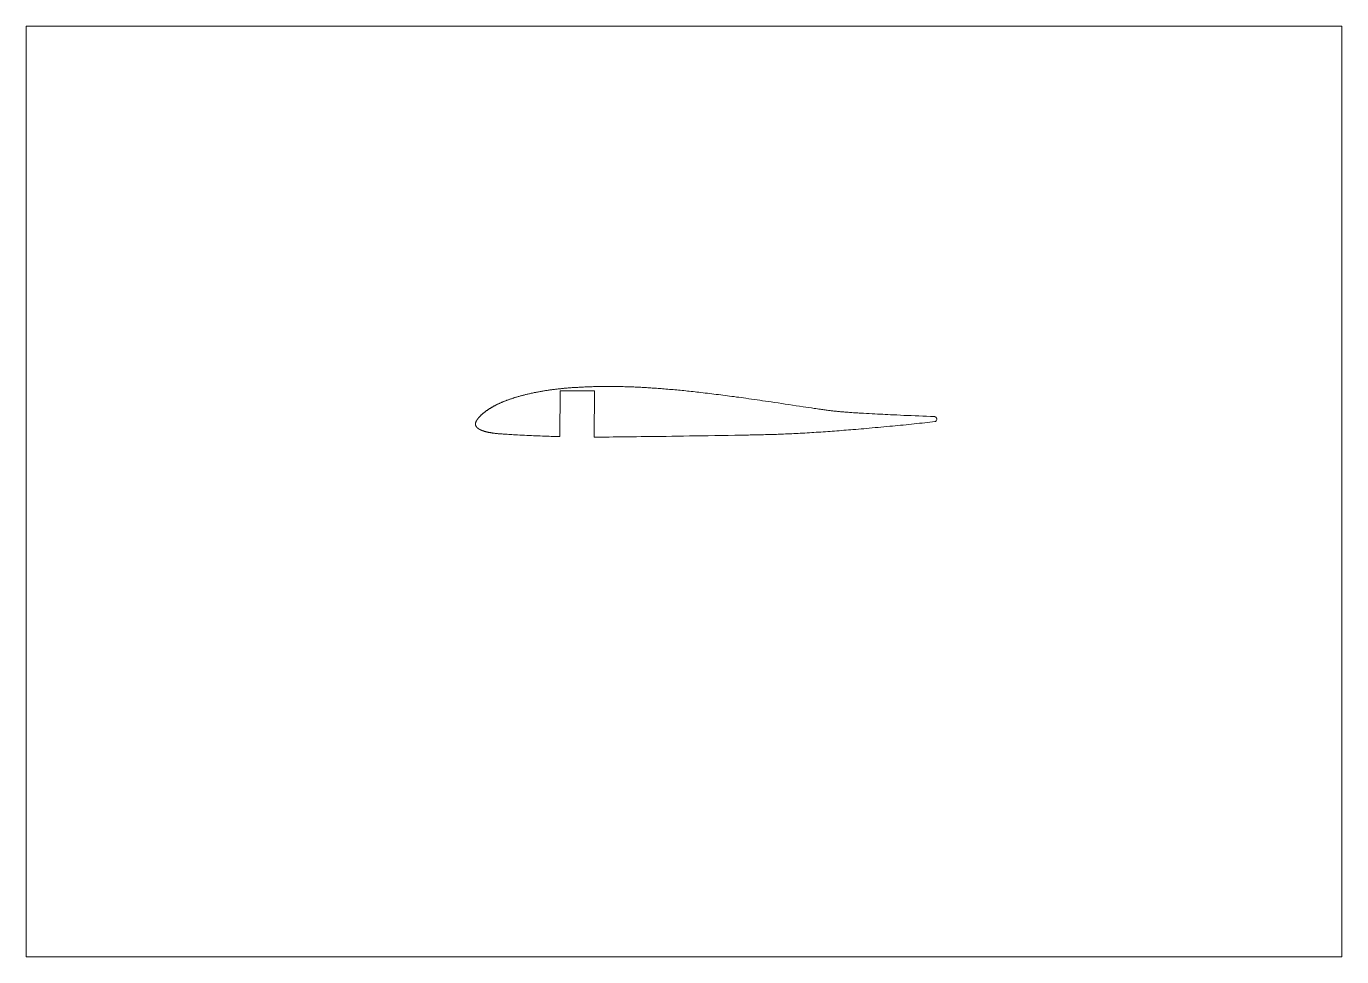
# Paper-space layout 'Sheet' of a CAD drawing. Header units: millimetres. Extents: x 0 to 297, y 0 to 210.
# The model-space entities are those that its viewports show. They can reach past a viewport. Long polylines and large blocks are cut down to what shows.
import ezdxf

# ---------------------------------------------------------------- set-up
doc = ezdxf.new("R2010")
doc.units = ezdxf.units.MM
doc.layers.add('Geometries', color=7, linetype='Continuous')

msp = doc.modelspace()

# ---------------------------------------------------------------- linework, layer by layer
at = {"layer": 'Geometries', "linetype": 'Continuous', "lineweight": 13}
for p, q in [((120.52, 127.73), (120.49, 117.38)), ((128.28, 127.73), (120.52, 127.73)), ((128.25, 117.29), (128.28, 127.73))]:
    msp.add_line(p, q, dxfattribs=at)
at = {"layer": 'Geometries', "linetype": 'Continuous', "lineweight": 13, "flags": 128}
for points in [[(205.02, 121.91), (204.15, 121.94), (203.28, 121.98), (202.41, 122.01), (201.54, 122.05), (200.67, 122.09), (199.8, 122.12), (198.98, 122.16), (198.16, 122.19), (197.35, 122.23), (196.53, 122.27), (195.71, 122.31), (195.12, 122.33), (194.54, 122.36), (193.95, 122.39), (193.37, 122.42), (192.78, 122.45), (192.2, 122.48), (191.61, 122.51), (190.97, 122.54), (190.33, 122.58), (189.68, 122.62), (189.04, 122.65), (188.4, 122.69), (188.07, 122.71), (187.74, 122.73), (187.42, 122.75), (187.09, 122.77), (186.76, 122.79), (186.43, 122.81), (186.11, 122.83), (185.85, 122.85), (185.59, 122.87), (185.34, 122.89), (185.08, 122.91), (184.82, 122.93), (184.56, 122.95), (184.31, 122.97), (184.08, 122.99), (183.86, 123.01), (183.63, 123.03), (183.41, 123.05), (183.19, 123.07), (182.96, 123.1), (182.74, 123.12), (182.51, 123.14), (182.31, 123.16), (182.11, 123.19), (181.91, 123.21), (181.71, 123.23), (181.51, 123.26), (181.31, 123.28), (181.11, 123.31), (180.85, 123.34), (180.59, 123.37), (180.34, 123.41), (180.08, 123.44), (179.83, 123.48), (179.57, 123.51), (179.32, 123.55), (178.97, 123.6), (178.62, 123.65), (178.27, 123.7), (177.92, 123.75), (177.29, 123.85), (176.66, 123.94), (176.04, 124.03), (175.41, 124.12), (174.6, 124.25), (173.79, 124.37), (172.98, 124.49), (172.17, 124.61), (171.36, 124.74), (170.56, 124.86), (169.77, 124.98), (168.97, 125.09), (168.17, 125.21), (167.54, 125.31), (166.9, 125.4), (166.26, 125.5), (165.62, 125.59), (164.99, 125.68), (164.36, 125.77), (163.73, 125.86), (163.11, 125.95), (162.48, 126.04), (161.95, 126.11), (161.42, 126.19), (160.89, 126.26), (160.35, 126.33), (159.82, 126.41), (159.29, 126.48), (158.79, 126.54), (158.29, 126.61), (157.79, 126.68), (157.28, 126.74), (156.78, 126.81), (156.28, 126.87), (155.78, 126.93), (155.27, 126.99), (154.77, 127.06), (154.27, 127.12), (153.78, 127.18), (153.28, 127.23), (152.79, 127.29), (152.3, 127.35), (151.86, 127.4), (151.43, 127.44), (151, 127.49), (150.57, 127.54), (150.13, 127.59), (149.7, 127.63), (149.29, 127.67), (148.89, 127.72), (148.48, 127.76), (148.07, 127.8), (147.66, 127.84), (147.26, 127.88), (146.85, 127.92), (146.44, 127.95), (146.03, 127.99), (145.62, 128.03), (145.22, 128.06), (144.82, 128.1), (144.42, 128.13), (144.02, 128.16), (143.68, 128.19), (143.34, 128.22), (143, 128.24), (142.66, 128.27), (142.31, 128.3), (141.97, 128.32), (141.65, 128.34), (141.33, 128.36), (141.01, 128.39), (140.69, 128.41), (140.37, 128.43), (140.05, 128.45), (139.72, 128.47), (139.4, 128.48), (139.08, 128.5), (138.76, 128.52), (138.44, 128.53), (138.13, 128.55), (137.81, 128.56), (137.5, 128.58), (137.2, 128.59), (136.91, 128.6), (136.62, 128.61), (136.33, 128.63), (136.03, 128.64), (135.74, 128.65), (135.45, 128.65), (135.13, 128.66), (134.8, 128.67), (134.48, 128.68), (134.16, 128.69), (133.84, 128.69), (133.52, 128.7), (133.19, 128.7), (132.87, 128.71), (132.55, 128.71), (132.23, 128.71), (131.91, 128.71), (131.59, 128.71), (131.28, 128.71), (130.96, 128.71), (130.64, 128.71), (130.32, 128.71), (130, 128.7), (129.67, 128.7), (129.35, 128.69), (129.04, 128.69), (128.72, 128.68), (128.4, 128.67), (128.09, 128.67), (127.8, 128.66), (127.52, 128.65), (127.24, 128.64), (126.96, 128.63), (126.68, 128.62), (126.39, 128.61), (126.11, 128.59), (125.83, 128.58), (125.57, 128.57), (125.31, 128.56), (125.05, 128.54), (124.79, 128.53), (124.53, 128.51), (124.27, 128.5), (124.01, 128.48), (123.76, 128.47), (123.5, 128.45), (123.27, 128.44), (123.05, 128.42), (122.82, 128.4), (122.59, 128.38), (122.36, 128.37), (122.13, 128.35), (121.91, 128.33), (121.68, 128.31), (121.47, 128.29), (121.27, 128.27), (121.07, 128.25), (120.86, 128.23), (120.66, 128.21), (120.46, 128.19), (120.26, 128.17), (120.06, 128.15), (119.86, 128.12), (119.65, 128.1), (119.45, 128.08), (119.25, 128.05), (119.04, 128.03), (118.84, 128), (118.64, 127.97), (118.43, 127.95), (118.23, 127.92), (118.03, 127.89), (117.82, 127.86), (117.62, 127.83), (117.42, 127.8), (117.22, 127.77), (117.02, 127.74), (116.82, 127.7), (116.62, 127.67), (116.42, 127.64), (116.22, 127.6), (116.02, 127.56), (115.81, 127.53), (115.61, 127.49), (115.41, 127.45), (115.21, 127.41), (115.03, 127.38), (114.86, 127.34), (114.68, 127.31), (114.5, 127.27), (114.33, 127.23), (114.15, 127.19), (113.98, 127.16), (113.8, 127.12), (113.62, 127.08), (113.43, 127.03), (113.25, 126.99), (113.07, 126.95), (112.88, 126.9), (112.7, 126.86), (112.54, 126.82), (112.38, 126.78), (112.22, 126.73), (112.06, 126.69), (111.9, 126.65), (111.74, 126.61), (111.57, 126.56), (111.4, 126.51), (111.22, 126.46), (111.05, 126.41), (110.87, 126.36), (110.7, 126.31), (110.55, 126.27), (110.4, 126.22), (110.26, 126.18), (110.11, 126.13), (109.97, 126.08), (109.82, 126.04), (109.68, 125.99), (109.55, 125.95), (109.41, 125.9), (109.28, 125.86), (109.14, 125.81), (109.02, 125.77), (108.89, 125.72), (108.77, 125.68), (108.65, 125.64), (108.52, 125.59), (108.4, 125.54), (108.28, 125.5), (108.17, 125.46), (108.06, 125.41), (107.94, 125.37), (107.83, 125.32), (107.72, 125.28), (107.61, 125.23), (107.5, 125.19), (107.39, 125.14), (107.28, 125.1), (107.17, 125.05), (107.06, 125), (106.95, 124.95), (106.85, 124.9), (106.74, 124.86), (106.64, 124.81), (106.54, 124.76), (106.44, 124.71), (106.34, 124.67), (106.24, 124.62), (106.15, 124.57), (106.05, 124.52), (105.95, 124.47), (105.86, 124.42), (105.76, 124.37), (105.67, 124.32), (105.58, 124.28), (105.49, 124.23), (105.4, 124.18), (105.32, 124.13), (105.23, 124.07), (105.14, 124.02), (105.05, 123.97), (104.96, 123.92), (104.88, 123.87), (104.79, 123.81), (104.7, 123.76), (104.62, 123.71), (104.53, 123.65), (104.45, 123.6), (104.36, 123.54), (104.28, 123.48), (104.19, 123.43), (104.11, 123.37), (104.02, 123.31), (103.94, 123.26), (103.86, 123.2), (103.79, 123.14), (103.72, 123.09), (103.64, 123.04), (103.57, 122.98), (103.5, 122.93), (103.43, 122.87), (103.36, 122.82), (103.29, 122.76), (103.22, 122.71), (103.16, 122.65), (103.09, 122.6), (103.03, 122.54), (102.96, 122.49), (102.9, 122.43), (102.84, 122.38), (102.78, 122.32), (102.72, 122.27), (102.66, 122.21), (102.6, 122.15), (102.56, 122.11), (102.51, 122.06), (102.46, 122.01), (102.41, 121.96), (102.37, 121.92), (102.32, 121.87), (102.28, 121.82), (102.24, 121.77), (102.2, 121.73), (102.15, 121.68), (102.11, 121.63), (102.08, 121.59), (102.04, 121.54), (102, 121.5), (101.97, 121.45), (101.93, 121.4), (101.9, 121.36), (101.87, 121.31), (101.84, 121.28), (101.81, 121.24), (101.79, 121.2), (101.76, 121.16), (101.74, 121.12), (101.71, 121.09), (101.69, 121.05), (101.67, 121.02), (101.65, 120.99), (101.64, 120.96), (101.62, 120.92), (101.6, 120.89), (101.59, 120.86), (101.57, 120.83), (101.56, 120.8), (101.54, 120.77), (101.53, 120.74), (101.52, 120.71), (101.51, 120.68), (101.5, 120.65), (101.49, 120.62), (101.48, 120.59), (101.47, 120.56), (101.46, 120.53)], [(205.02, 121.91), (205.03, 121.91), (205.05, 121.91), (205.07, 121.91), (205.09, 121.9), (205.11, 121.9), (205.13, 121.9), (205.15, 121.89), (205.16, 121.89), (205.18, 121.88), (205.2, 121.87), (205.22, 121.87), (205.24, 121.86), (205.25, 121.85), (205.27, 121.84), (205.29, 121.83), (205.3, 121.82), (205.32, 121.81), (205.33, 121.8), (205.35, 121.79), (205.36, 121.78), (205.38, 121.77), (205.39, 121.75), (205.41, 121.74), (205.42, 121.73), (205.43, 121.71), (205.44, 121.7), (205.45, 121.69), (205.46, 121.67), (205.47, 121.66), (205.48, 121.64), (205.49, 121.63), (205.5, 121.61), (205.5, 121.59), (205.51, 121.58), (205.52, 121.56), (205.53, 121.54), (205.53, 121.52), (205.54, 121.5), (205.54, 121.48), (205.55, 121.46), (205.55, 121.44), (205.56, 121.41), (205.56, 121.39), (205.57, 121.36), (205.57, 121.33), (205.57, 121.31), (205.57, 121.28), (205.57, 121.25)], [(101.46, 120.53), (101.46, 120.51), (101.45, 120.48), (101.45, 120.45), (101.44, 120.42), (101.44, 120.39), (101.43, 120.37), (101.43, 120.34), (101.43, 120.31), (101.43, 120.29), (101.43, 120.26), (101.43, 120.23), (101.43, 120.21), (101.43, 120.18), (101.43, 120.16), (101.43, 120.13), (101.43, 120.1), (101.44, 120.08), (101.44, 120.05), (101.45, 120.03), (101.45, 120), (101.46, 119.98), (101.46, 119.96), (101.47, 119.93), (101.48, 119.91), (101.49, 119.88), (101.5, 119.86), (101.51, 119.83), (101.52, 119.81), (101.53, 119.78), (101.54, 119.76), (101.56, 119.73), (101.57, 119.71), (101.58, 119.69), (101.6, 119.67), (101.61, 119.64), (101.63, 119.62), (101.64, 119.6), (101.66, 119.58), (101.68, 119.55), (101.7, 119.53), (101.72, 119.5), (101.74, 119.48), (101.76, 119.46), (101.78, 119.44), (101.81, 119.41), (101.83, 119.39), (101.85, 119.37), (101.88, 119.34), (101.91, 119.32), (101.94, 119.3), (101.97, 119.27), (102, 119.25), (102.02, 119.23), (102.05, 119.21), (102.08, 119.19), (102.11, 119.17), (102.14, 119.15), (102.18, 119.13), (102.21, 119.1), (102.25, 119.08), (102.29, 119.06), (102.33, 119.03), (102.37, 119.01), (102.41, 118.99), (102.45, 118.97), (102.5, 118.95), (102.55, 118.92), (102.59, 118.9), (102.64, 118.88), (102.69, 118.86), (102.74, 118.83), (102.8, 118.81), (102.86, 118.79), (102.91, 118.76), (102.97, 118.74), (103.03, 118.72), (103.09, 118.7), (103.15, 118.68), (103.21, 118.66), (103.27, 118.64), (103.33, 118.62), (103.4, 118.6), (103.46, 118.58), (103.53, 118.56), (103.6, 118.54), (103.67, 118.52), (103.74, 118.5), (103.82, 118.48), (103.89, 118.46), (103.97, 118.44), (104.04, 118.43), (104.12, 118.41), (104.19, 118.39), (104.27, 118.38), (104.37, 118.35), (104.47, 118.33), (104.58, 118.31), (104.68, 118.29), (104.78, 118.28), (104.88, 118.26), (104.98, 118.24), (105.07, 118.23), (105.17, 118.21), (105.27, 118.2), (105.36, 118.18), (105.49, 118.17), (105.62, 118.15), (105.74, 118.13), (105.87, 118.12), (105.99, 118.1), (106.12, 118.09), (106.24, 118.08), (106.38, 118.06), (106.52, 118.05), (106.66, 118.04), (106.8, 118.03), (106.94, 118.01), (107.12, 118), (107.29, 117.99), (107.47, 117.98), (107.65, 117.96), (107.83, 117.95), (108, 117.94), (108.18, 117.93), (108.55, 117.91), (108.92, 117.88), (109.29, 117.86), (109.66, 117.84), (110.03, 117.82), (110.4, 117.8), (110.92, 117.77), (111.45, 117.74), (111.98, 117.72), (112.51, 117.69), (113.03, 117.67), (113.56, 117.64), (114.06, 117.62), (114.55, 117.6), (115.05, 117.58), (115.55, 117.56), (116.05, 117.54), (116.54, 117.52), (117.04, 117.5), (117.54, 117.48), (118.04, 117.46), (118.53, 117.44), (119.02, 117.43), (119.51, 117.41), (120, 117.4), (120.49, 117.38)], [(128.25, 117.29), (129.1, 117.29), (129.95, 117.29), (130.8, 117.3), (131.64, 117.3), (132.49, 117.31), (133.33, 117.32), (134.16, 117.33), (134.99, 117.33), (135.83, 117.34), (136.82, 117.35), (137.81, 117.36), (138.8, 117.38), (139.79, 117.39), (140.79, 117.4), (141.78, 117.42), (143.11, 117.43), (144.44, 117.45), (145.76, 117.47), (147.09, 117.49), (148.42, 117.51), (149.75, 117.53), (151.08, 117.55), (152.41, 117.57), (153.92, 117.6), (155.44, 117.62), (156.96, 117.65), (158.48, 117.67), (160, 117.7), (161.52, 117.73), (163.03, 117.75), (163.47, 117.76), (163.91, 117.76), (164.34, 117.77), (164.78, 117.78), (165.22, 117.79), (165.65, 117.8), (166.06, 117.81), (166.48, 117.82), (166.89, 117.83), (167.3, 117.84), (167.71, 117.85), (168.12, 117.86), (168.53, 117.87), (168.94, 117.89), (169.36, 117.9), (169.77, 117.92), (170.17, 117.93), (170.57, 117.95), (170.98, 117.97), (171.38, 117.98), (171.86, 118), (172.33, 118.03), (172.81, 118.05), (173.28, 118.07), (173.76, 118.1), (174.24, 118.12), (174.71, 118.15), (175.23, 118.17), (175.76, 118.2), (176.28, 118.23), (176.8, 118.27), (177.33, 118.3), (177.85, 118.33), (178.37, 118.36), (178.89, 118.4), (179.42, 118.43), (179.94, 118.47), (180.45, 118.5), (180.97, 118.54), (181.48, 118.58), (181.99, 118.61), (182.51, 118.65), (183.04, 118.69), (183.56, 118.73), (184.08, 118.77), (184.6, 118.81), (185.12, 118.85), (185.63, 118.89), (186.14, 118.93), (186.65, 118.98), (187.27, 119.03), (187.88, 119.08), (188.49, 119.13), (189.1, 119.18), (189.71, 119.24), (190.32, 119.29), (190.98, 119.35), (191.65, 119.41), (192.31, 119.47), (192.98, 119.53), (193.64, 119.59), (194.31, 119.65), (194.97, 119.72), (195.58, 119.78), (196.19, 119.83), (196.8, 119.89), (197.41, 119.95), (198.02, 120.01), (198.63, 120.08), (199.24, 120.14), (199.85, 120.2), (200.46, 120.26), (201.07, 120.33), (201.68, 120.39), (202.29, 120.45), (202.86, 120.52), (203.43, 120.58), (204.01, 120.64), (204.58, 120.71), (205.16, 120.77)]]:
    msp.add_lwpolyline(points, dxfattribs=at)
at = {"layer": 'Geometries', "linetype": 'Continuous', "lineweight": 13}
msp.add_arc((205.1, 121.24), 0.473, 276.5548, 1.7439, dxfattribs=at)

psp = doc.layouts.new('Sheet')

# ---------------------------------------------------------------- viewports
at = {"layer": '0'}
psp.add_viewport(center=(148.5, 105), size=(297, 210), view_center_point=(148.5, 105), view_height=210, dxfattribs=at)

doc.saveas('drawing.dxf')
